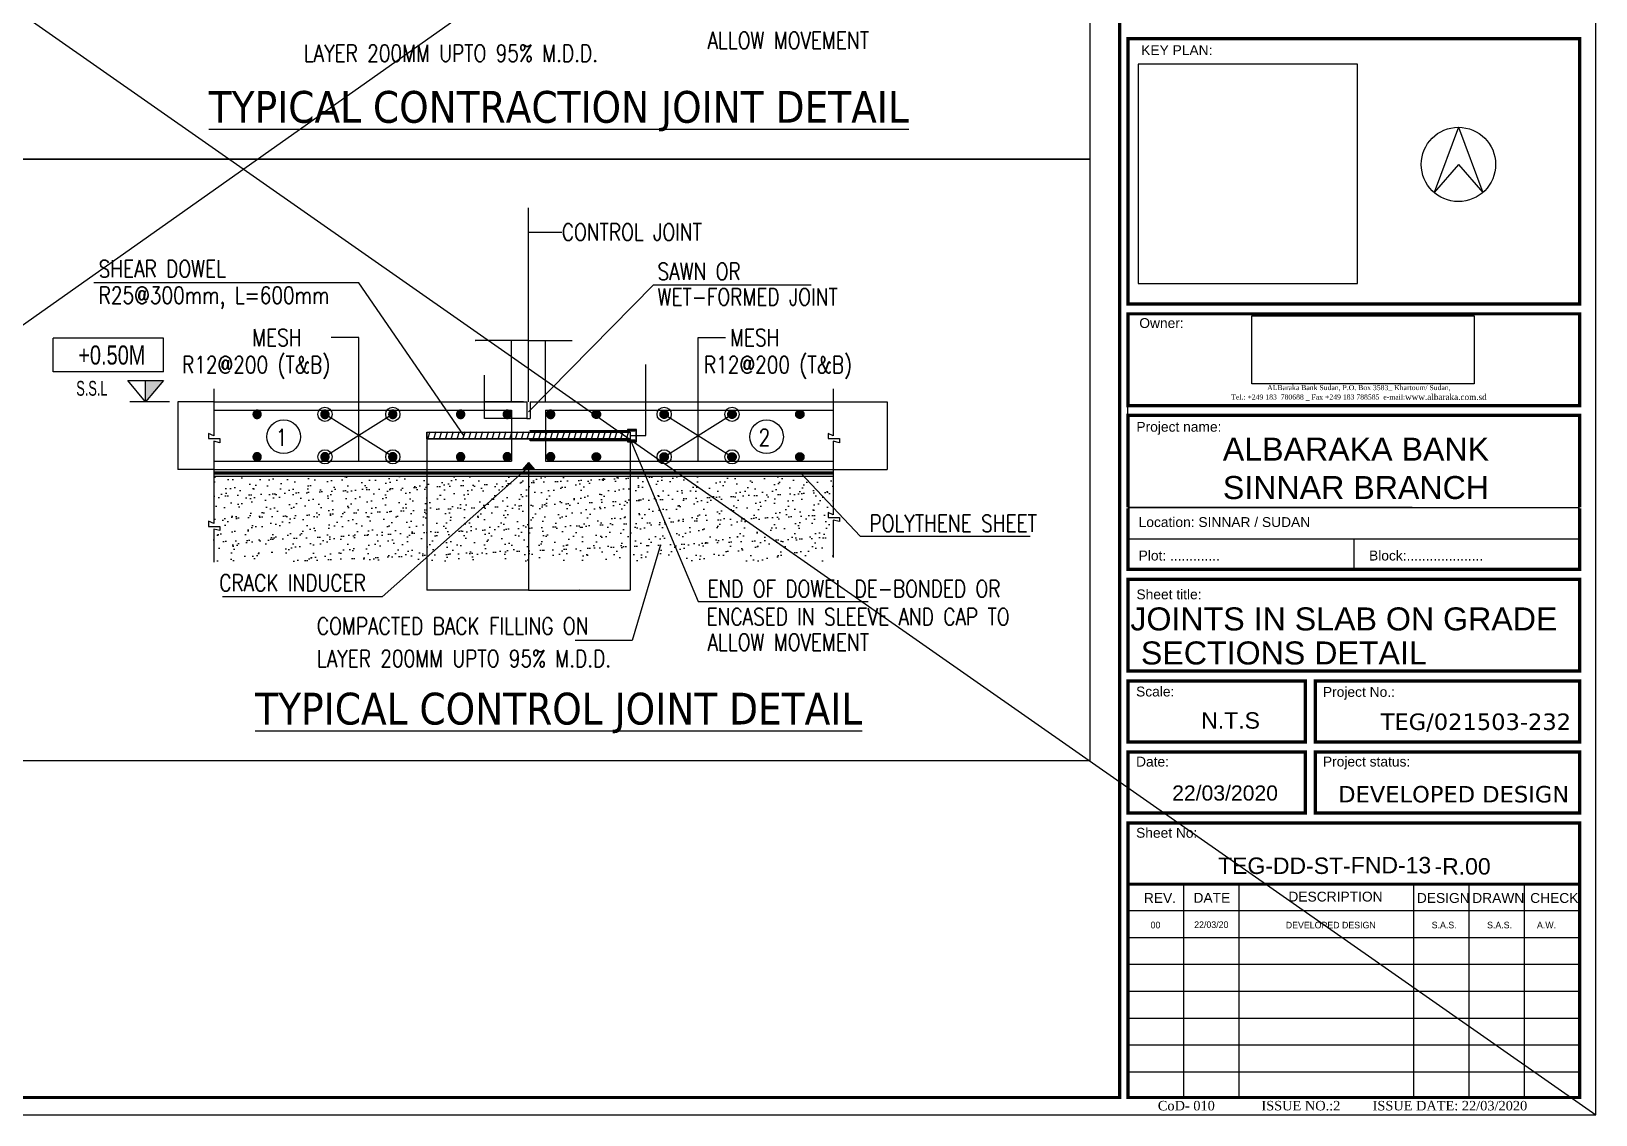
# Model space of a CAD drawing. Header units: millimetres. Extents: x -388065 to 2372687422, y -192755 to 667797.
# Drawn here: x -248267 to -243655, y 397477 to 400671 of the extents above; entities that cross this region are included whole.
import ezdxf
from ezdxf.enums import TextEntityAlignment as Align
from ezdxf.xclip import XClip

# ---------------------------------------------------------------- set-up
doc = ezdxf.new("R2010")
doc.units = ezdxf.units.MM
doc.header["$XCLIPFRAME"] = 2
doc.linetypes.add('CENTER', pattern=[2, 1.25, -0.25, 0.25, -0.25])
doc.linetypes.add('Hidden', pattern=[7.14375, 4.7625, -2.38125])
for name, color, linetype, lineweight in [('0_Pen_No__1', 7, 'Continuous', 13), ('Drawing & Figure_Pen_No__1', 7, 'Continuous', 13), ('S-GRID', 1, 'Continuous', 9)]:
    doc.layers.add(name, color=color, linetype=linetype, lineweight=lineweight)
for name, color, linetype in [('CoD-012', 7, 'Continuous'), ('S-36-TAGLVL', 23, 'Continuous'), ('S-DIM', 5, 'Continuous'), ('S-FRAME', 2, 'Continuous'), ('S-HATCH', 30, 'Continuous'), ('S-STEEL HATCH', 6, 'CENTER'), ('S-STEEL-1', 2, 'CENTER'), ('S-STL-LINK', 4, 'Continuous'), ('S-TEXT-1', 3, 'Continuous'), ('S-WATER PROOFING', 7, 'Continuous'), ('STR-COL', 7, 'Continuous')]:
    doc.layers.add(name, color=color, linetype=linetype)
doc.styles.add('GENERATED_STYLE_2', font='arial.ttf')
doc.styles.add('GENERATED_STYLE_3', font='')
doc.styles.add('Romans', font='romans.shx')
doc.styles.add('TAHOMA', font='tahoma.ttf')
doc.styles.add('TEXTN', font='techl___.ttf', dxfattribs={"height": 0.2})
doc.styles.add('TEXTS', font='arial.ttf', dxfattribs={"width": 0.8})
doc.styles.get('GENERATED_STYLE_3').set_extended_font_data('Arial Arabic')
doc.dimstyles.new('S-DIM-25', dxfattribs={"dimtxt": 0.05, "dimasz": 0.0015, "dimexe": 0.025, "dimexo": 0.025, "dimgap": 0.035, "dimtad": 1, "dimdec": 0, "dimlfac": 1000, "dimzin": 0, "dimdsep": 46, "dimtxsty": 'Romans', "dimblk": 'ARCHTICK', "dimcen": 0.6, "dimdle": 0.025, "dimclrd": 256, "dimclre": 256, "dimclrt": 3, "dimadec": 0, "dimazin": 0, "dimtfac": 1, "dimtdec": 0, "dimtix": 1, "dimtmove": 0, "dimatfit": 3, "dimfxl": 0.15, "dimtolj": 1, "dimtzin": 0, "dimarcsym": 0})
picture_1 = doc.add_image_def('image1.png', size_in_pixel=(222, 68))

# ---------------------------------------------------------------- blocks, each defined once
blk = doc.blocks.new('S-DONUT')
at = {"layer": 'S-STEEL HATCH'}
blk.add_hatch(color=256, dxfattribs=at).paths.add_polyline_path([(-0.0175, 0, 1), (0.0175, 0, 1)])
at = {"layer": 'S-STEEL-1'}
blk.add_circle((0, 0), 0.0175, dxfattribs=at)
blk = doc.blocks.new('_ARCHTICK')
at = {"color": 0, "linetype": 'ByBlock', "const_width": 0.4}
blk.add_lwpolyline([(-0.5, -0.5), (0.5, 0.5)], dxfattribs=at)
blk = doc.blocks.new('*D2294')
at = {"layer": 'Defpoints', "color": 0, "transparency": 16777216}
for p in [(-247729.2, 399578.7), (-247835, 399378.7), (-247729.2, 399378.7)]:
    blk.add_point(p, dxfattribs=at)
at = {"layer": 'S-DIM', "lineweight": -2, "transparency": 16777216}
for p, q in [((-247729.2, 399578.7), (-247835, 399578.7)), ((-247835, 399578.7), (-247835, 399378.7)), ((-247729.2, 399378.7), (-247835, 399378.7))]:
    blk.add_line(p, q, dxfattribs=at)
at = {"layer": 'S-DIM', "lineweight": -2, "transparency": 16777216, "xscale": 0.0015, "yscale": 0.0015, "zscale": 0.0015}
for p, rotation in [((-247835, 399578.7), 90), ((-247835, 399378.7), 270)]:
    blk.add_blockref('_ARCHTICK', p, dxfattribs=dict(at, rotation=rotation))
at = {"layer": 'S-DIM', "color": 3, "transparency": 16777216, "insert": (-247835, 399478.7), "char_height": 0.05, "attachment_point": 5, "rotation": 90, "style": 'Romans'}
blk.add_mtext('\\A1;200000', dxfattribs=at)
blk = doc.blocks.new('*D2295')
at = {"layer": 'Defpoints', "color": 0, "transparency": 16777216}
for p in [(-246851.5, 399758.9), (-246851.5, 399578.7), (-246801.5, 399578.7)]:
    blk.add_point(p, dxfattribs=at)
at = {"layer": 'S-DIM', "lineweight": -2, "transparency": 16777216}
for p, q in [((-246851.5, 399758.9), (-246958.5, 399758.9)), ((-246851.5, 399578.7), (-246851.5, 399758.9)), ((-246801.5, 399758.9), (-246851.5, 399758.9)), ((-246801.5, 399578.7), (-246801.5, 399758.9))]:
    blk.add_line(p, q, dxfattribs=at)
at = {"layer": 'S-DIM', "lineweight": -2, "transparency": 16777216, "xscale": 0.0015, "yscale": 0.0015, "zscale": 0.0015, "rotation": 180}
blk.add_blockref('_ARCHTICK', (-246851.5, 399758.9), dxfattribs=at)
at = {"layer": 'S-DIM', "lineweight": -2, "transparency": 16777216, "xscale": 0.0015, "yscale": 0.0015, "zscale": 0.0015}
blk.add_blockref('_ARCHTICK', (-246801.5, 399758.9), dxfattribs=at)
at = {"layer": 'S-DIM', "color": 3, "transparency": 16777216, "insert": (-246958.3, 399758.9), "char_height": 0.05, "attachment_point": 5, "style": 'Romans'}
blk.add_mtext('\\A1;50000', dxfattribs=at)
blk = doc.blocks.new('*D2296')
at = {"layer": 'Defpoints', "color": 0, "transparency": 16777216}
for p in [(-246751.5, 399758.9), (-246801.5, 399578.7), (-246751.5, 399578.7)]:
    blk.add_point(p, dxfattribs=at)
at = {"layer": 'S-DIM', "lineweight": -2, "transparency": 16777216}
for p, q in [((-246801.6, 399758.9), (-246751.5, 399758.9)), ((-246801.5, 399578.7), (-246801.5, 399758.9)), ((-246751.5, 399578.7), (-246751.5, 399758.9)), ((-246751.5, 399758.9), (-246672.9, 399758.9))]:
    blk.add_line(p, q, dxfattribs=at)
at = {"layer": 'S-DIM', "lineweight": -2, "transparency": 16777216, "xscale": 0.0015, "yscale": 0.0015, "zscale": 0.0015, "rotation": 180}
blk.add_blockref('_ARCHTICK', (-246801.5, 399758.9), dxfattribs=at)
at = {"layer": 'S-DIM', "lineweight": -2, "transparency": 16777216, "xscale": 0.0015, "yscale": 0.0015, "zscale": 0.0015}
blk.add_blockref('_ARCHTICK', (-246751.5, 399758.9), dxfattribs=at)
at = {"layer": 'S-DIM', "color": 3, "transparency": 16777216, "insert": (-246673.1, 399758.9), "char_height": 0.05, "attachment_point": 5, "style": 'Romans'}
blk.add_mtext('\\A1;50000', dxfattribs=at)
blk = doc.blocks.new('TAG-ELE-LVL')
at = {"layer": 'S-36-TAGLVL'}
for p, q in [((-0.208, 0.35), (-0.208, 0.75)), ((-0.208, 0.75), (1.092, 0.75)), ((1.092, 0.35), (1.092, 0.75)), ((-0.208, 0.35), (1.092, 0.35)), ((0.001, 0), (0.001, 0.25))]:
    blk.add_line(p, q, dxfattribs=at)
blk.add_lwpolyline([(0.001, 0), (0.211, 0.25), (-0.208, 0.25)], close=True, dxfattribs=at)
at = {"layer": 'S-36-TAGLVL', "color": 251}
blk.add_solid([(-0.208, 0.25), (0.001, 0), (0.001, 0.25)], dxfattribs=at)
at = {"layer": 'S-36-TAGLVL', "color": 50, "style": 'TEXTS', "width": 0.75}
blk.add_attdef('FLOOR-NAME', text='', height=0.25, dxfattribs=at).set_placement((-0.208, 0.8), align=Align.BOTTOM_LEFT)
blk.add_attdef('LVL', text='', height=0.225, dxfattribs=at).set_placement((0.442, 0.55), align=Align.MIDDLE_CENTER)
at = {"layer": 'S-36-TAGLVL', "color": 50, "style": 'TEXTN', "width": 0.75}
blk.add_attdef('-', (0.363, 0.07), '', height=0.175, dxfattribs=at)
blk = doc.blocks.new('*D2297')
at = {"layer": 'Defpoints', "color": 0, "transparency": 16777216}
for p in [(-245902.9, 399578.7), (-245902.9, 399378.7), (-245744.2, 399378.7)]:
    blk.add_point(p, dxfattribs=at)
at = {"layer": 'S-DIM', "lineweight": -2, "transparency": 16777216}
for p, q in [((-245902.8, 399578.7), (-245744.2, 399578.7)), ((-245744.2, 399578.7), (-245744.2, 399378.7)), ((-245902.8, 399378.7), (-245744.2, 399378.7))]:
    blk.add_line(p, q, dxfattribs=at)
at = {"layer": 'S-DIM', "lineweight": -2, "transparency": 16777216, "xscale": 0.0015, "yscale": 0.0015, "zscale": 0.0015}
for p, rotation in [((-245744.2, 399578.7), 90), ((-245744.2, 399378.7), 270)]:
    blk.add_blockref('_ARCHTICK', p, dxfattribs=dict(at, rotation=rotation))
at = {"layer": 'S-DIM', "color": 3, "transparency": 16777216, "insert": (-245744.3, 399478.7), "char_height": 0.05, "attachment_point": 5, "rotation": 90, "style": 'Romans'}
blk.add_mtext('\\A1;200000', dxfattribs=at)
blk = doc.blocks.new('*D2298')
at = {"layer": 'Defpoints', "color": 0, "transparency": 16777216}
for p in [(-247101.5, 399468.7), (-246801.5, 399378.7), (-247101.5, 399023.2)]:
    blk.add_point(p, dxfattribs=at)
at = {"layer": 'S-DIM', "lineweight": -2, "transparency": 16777216}
for p, q in [((-247101.5, 399468.7), (-247101.5, 399023.2)), ((-246801.5, 399378.7), (-246801.5, 399023.2)), ((-246801.5, 399023.2), (-247101.6, 399023.2))]:
    blk.add_line(p, q, dxfattribs=at)
at = {"layer": 'S-DIM', "lineweight": -2, "transparency": 16777216, "xscale": 0.0015, "yscale": 0.0015, "zscale": 0.0015, "rotation": 180}
blk.add_blockref('_ARCHTICK', (-247101.5, 399023.2), dxfattribs=at)
at = {"layer": 'S-DIM', "lineweight": -2, "transparency": 16777216, "xscale": 0.0015, "yscale": 0.0015, "zscale": 0.0015}
blk.add_blockref('_ARCHTICK', (-246801.5, 399023.2), dxfattribs=at)
at = {"layer": 'S-DIM', "color": 3, "transparency": 16777216, "insert": (-246951.5, 399023.2), "char_height": 0.05, "attachment_point": 5, "style": 'Romans'}
blk.add_mtext('\\A1;300000', dxfattribs=at)
blk = doc.blocks.new('*D2299')
at = {"layer": 'Defpoints', "color": 0, "transparency": 16777216}
for p in [(-246501.5, 399468.7), (-246801.5, 399378.7), (-246501.5, 399023.2)]:
    blk.add_point(p, dxfattribs=at)
at = {"layer": 'S-DIM', "lineweight": -2, "transparency": 16777216}
for p, q in [((-246501.5, 399468.7), (-246501.5, 399023.2)), ((-246801.5, 399378.7), (-246801.5, 399023.2)), ((-246801.6, 399023.2), (-246501.5, 399023.2))]:
    blk.add_line(p, q, dxfattribs=at)
at = {"layer": 'S-DIM', "lineweight": -2, "transparency": 16777216, "xscale": 0.0015, "yscale": 0.0015, "zscale": 0.0015, "rotation": 180}
blk.add_blockref('_ARCHTICK', (-246801.5, 399023.2), dxfattribs=at)
at = {"layer": 'S-DIM', "lineweight": -2, "transparency": 16777216, "xscale": 0.0015, "yscale": 0.0015, "zscale": 0.0015}
blk.add_blockref('_ARCHTICK', (-246501.5, 399023.2), dxfattribs=at)
at = {"layer": 'S-DIM', "color": 3, "transparency": 16777216, "insert": (-246651.5, 399023.2), "char_height": 0.05, "attachment_point": 5, "style": 'Romans'}
blk.add_mtext('\\A1;300000', dxfattribs=at)
blk = doc.blocks.new('*D2300')
at = {"layer": 'Defpoints', "color": 0, "transparency": 16777216}
for p in [(-246501.5, 399578.7), (-246455.7, 399578.7), (-246501.5, 399478.7)]:
    blk.add_point(p, dxfattribs=at)
at = {"layer": 'S-DIM', "lineweight": -2, "transparency": 16777216}
for p, q in [((-246455.7, 399578.7), (-246455.7, 399688.6)), ((-246501.5, 399578.7), (-246455.7, 399578.7)), ((-246455.7, 399478.7), (-246455.7, 399578.7)), ((-246501.5, 399478.7), (-246455.7, 399478.7))]:
    blk.add_line(p, q, dxfattribs=at)
at = {"layer": 'S-DIM', "lineweight": -2, "transparency": 16777216, "xscale": 0.0015, "yscale": 0.0015, "zscale": 0.0015}
for p, rotation in [((-246455.7, 399578.7), 90), ((-246455.7, 399478.7), 270)]:
    blk.add_blockref('_ARCHTICK', p, dxfattribs=dict(at, rotation=rotation))
at = {"layer": 'S-DIM', "color": 3, "transparency": 16777216, "insert": (-246455.8, 399688.4), "char_height": 0.05, "attachment_point": 5, "rotation": 90, "style": 'Romans'}
blk.add_mtext('\\A1;100000', dxfattribs=at)
blk = doc.blocks.new('*D2301')
at = {"layer": 'Defpoints', "color": 0, "transparency": 16777216}
for p in [(-246931.4, 399578.7), (-246816.5, 399578.7), (-246806.5, 399528.7)]:
    blk.add_point(p, dxfattribs=at)
at = {"layer": 'S-DIM', "lineweight": -2, "transparency": 16777216}
for p, q in [((-246931.4, 399578.7), (-246931.4, 399657.3)), ((-246816.6, 399578.7), (-246931.4, 399578.7)), ((-246931.4, 399528.7), (-246931.4, 399578.7)), ((-246806.6, 399528.7), (-246931.4, 399528.7))]:
    blk.add_line(p, q, dxfattribs=at)
at = {"layer": 'S-DIM', "lineweight": -2, "transparency": 16777216, "xscale": 0.0015, "yscale": 0.0015, "zscale": 0.0015}
for p, rotation in [((-246931.4, 399578.7), 90), ((-246931.4, 399528.7), 270)]:
    blk.add_blockref('_ARCHTICK', p, dxfattribs=dict(at, rotation=rotation))
at = {"layer": 'S-DIM', "color": 3, "transparency": 16777216, "insert": (-246931.5, 399657.2), "char_height": 0.05, "attachment_point": 5, "rotation": 90, "style": 'Romans'}
blk.add_mtext('\\A1;50000', dxfattribs=at)
blk = doc.blocks.new('Drawing_1_2')
for p, q in [((395.13, 154.13), (391.42, 144.22)), ((395.13, 154.13), (398.83, 144.22)), ((395.13, 148.46), (391.42, 144.22)), ((395.13, 148.46), (398.83, 144.22)), ((379.23, 91.55), (379.23, 86.9))]:
    blk.add_line(p, q)
for points in [[(4, 4), (416, 4), (416, 293), (4, 293)], [(346.46, 130.39), (379.8, 130.39), (379.8, 163.72), (346.46, 163.72)]]:
    blk.add_lwpolyline(points, close=True)
at = {"const_width": 0.5}
for points in [[(6.44, 6.62), (343.64, 6.62), (343.64, 290.38), (6.44, 290.38)], [(344.89, 127.25), (413.56, 127.25), (413.56, 167.59), (344.89, 167.59)], [(413.56, 111.79), (344.89, 111.79), (344.89, 125.76), (413.56, 125.76)], [(413.56, 71.45), (344.89, 71.45), (344.89, 85.41), (413.56, 85.41)], [(344.89, 60.65), (371.87, 60.65), (371.87, 69.96), (344.89, 69.96)], [(413.56, 60.65), (373.36, 60.65), (373.36, 69.96), (413.56, 69.96)], [(344.89, 49.85), (371.87, 49.85), (371.87, 59.16), (344.89, 59.16)], [(413.56, 49.85), (373.36, 49.85), (373.36, 59.16), (413.56, 59.16)], [(344.89, 39.05), (413.56, 39.05), (413.56, 48.36), (344.89, 48.36)], [(344.89, 39.05), (413.56, 39.05), (413.56, 6.62), (344.89, 6.62)]]:
    blk.add_lwpolyline(points, close=True, dxfattribs=at)
for points in [[(344.89, 96.34), (344.89, 110.31), (413.56, 110.31), (413.56, 96.34)], [(344.89, 96.21), (344.89, 86.9), (413.56, 86.9), (413.56, 96.21)]]:
    blk.add_lwpolyline(points, dxfattribs=at)
blk.add_circle((395.13, 148.48), 5.65)
at = {"layer": '0_Pen_No__1', "linetype": 'Continuous'}
for p, q in [((344.89, 91.55), (413.56, 91.55)), ((344.89, 35.04), (413.56, 35.04)), ((344.89, 30.95), (413.56, 30.95)), ((344.89, 26.87), (413.56, 26.87)), ((344.89, 22.78), (413.56, 22.78))]:
    blk.add_line(p, q, dxfattribs=at)
at = {"layer": 'Drawing & Figure_Pen_No__1', "linetype": 'Continuous'}
for p, q in [((343.64, 6.62), (343.64, 290.38)), ((343.64, 280.18), (343.64, 28.45)), ((344.89, 121.97), (344.89, 123.34)), ((344.89, 110.14), (344.89, 121.97)), ((344.89, 108.34), (344.89, 110.14)), ((376.49, 96.34), (344.89, 96.34)), ((344.89, 96.34), (413.56, 96.34)), ((388.11, 96.34), (376.49, 96.34)), ((413.56, 48.36), (344.89, 48.36)), ((344.89, 48.36), (388.11, 48.36)), ((413.56, 6.62), (413.56, 48.36)), ((353.31, 39.05), (353.31, 6.62)), ((361.73, 39.05), (361.73, 6.62)), ((388.3, 39.05), (388.3, 6.62)), ((396.72, 39.05), (396.72, 6.62)), ((405.14, 39.05), (405.14, 6.62)), ((344.89, 18.69), (413.56, 18.69)), ((344.89, 14.61), (413.56, 14.61)), ((344.89, 10.52), (413.56, 10.52)), ((6.44, 6.62), (343.64, 6.62)), ((344.89, 6.62), (413.56, 6.62))]:
    blk.add_line(p, q, dxfattribs=at)
at = {"layer": '0_Pen_No__1', "linetype": 'Continuous'}
for s, insert, char_height, attachment_point, style in [('{KEY PLAN:}', (346.9, 166.6), 1.5, 1, 'GENERATED_STYLE_3'), ('{Owner:}', (346.61, 125.11), 1.5, 1, 'GENERATED_STYLE_3'), ('{Project name:}', (346.17, 109.34), 1.5, 1, 'GENERATED_STYLE_3'), ('\\A1;{\\fArial|b0|i0|c0|p34;\\C0;ALBARAKA BANK \\PSINNAR BRANCH}', (379.55, 106.94), 3.5, 2, 'GENERATED_STYLE_3'), ('Location: SINNAR / SUDAN ', (346.51, 94.85), 1.5, 1, 'GENERATED_STYLE_3'), ('Plot: .............', (346.51, 89.76), 1.5, 1, 'GENERATED_STYLE_3'), ('Block:....................', (381.54, 89.76), 1.5, 1, 'GENERATED_STYLE_3'), ('{Sheet title:}', (346.18, 83.86), 1.5, 1, 'GENERATED_STYLE_3'), ('{Scale:}', (346.12, 69.09), 1.5, 1, 'GENERATED_STYLE_3'), ('{Project No.:}', (374.53, 69.03), 1.5, 1, 'GENERATED_STYLE_3'), ('{Date:}', (346.12, 58.43), 1.5, 1, 'GENERATED_STYLE_3'), ('{Project status:}', (374.53, 58.44), 1.5, 1, 'GENERATED_STYLE_3'), ('22/03/2020', (359.65, 54.06), 2.3, 2, 'GENERATED_STYLE_2'), ('{\\fVerdana|b0|i0|c0|p34;DEVELOPED DESIGN}', (394.41, 53.98), 2.5, 2, 'GENERATED_STYLE_3'), ('{Sheet No:}', (346.12, 47.61), 1.5, 1, 'GENERATED_STYLE_3'), ('TEG-DD-ST-           ', (368.67, 43.1), 2.5, 2, 'GENERATED_STYLE_2'), ('-R.00', (395.76, 43.01), 2.5, 2, 'GENERATED_STYLE_2'), ('REV.', (347.31, 37.7), 1.5, 1, 'GENERATED_STYLE_3'), ('DATE', (354.85, 37.73), 1.5, 1, 'GENERATED_STYLE_3'), ('DESCRIPTION', (369.28, 37.91), 1.5, 1, 'GENERATED_STYLE_3'), ('CHECK', (406.04, 37.7), 1.5, 1, 'GENERATED_STYLE_3')]:
    blk.add_mtext(s, dxfattribs=dict(at, insert=insert, char_height=char_height, attachment_point=attachment_point, style=style))
at = {"layer": '0_Pen_No__1', "linetype": 'Continuous', "insert": (380, 114.93), "char_height": 0.76715, "width": 44.1501, "attachment_point": 2, "line_spacing_factor": 1.058592, "style": 'GENERATED_STYLE_2'}
blk.add_mtext('\\A1;{\\fTimes New Roman|b0|i0|c0|p18;ALBaraka Bank Sudan, P.O. Box 3583_ Khartoum/ Sudan, \\P\\fTimes New Roman|b0|i0|c0|p18;Tel.: +249 183  780688 _ Fax +249 183 788585  e-mail:\\fTimes New Roman|b0|i0|c0|p18;\\H1.200000x;www.albaraka.com.sd}', dxfattribs=at)
at = {"layer": '0_Pen_No__1', "linetype": 'Continuous'}
for s, insert, char_height, width, attachment_point, style in [('\\pxi-3,l4,t4;N.T.S', (359.24, 65.19), 2.5, 24.5098, 2, 'GENERATED_STYLE_2'), ('\\A1;{\\fVerdana|b0|i0|c0|p34;TEG/021503-232}', (397.78, 65), 2.5, 25.1679, 2, 'GENERATED_STYLE_3'), ('DESIGN', (388.81, 37.7), 1.5, 7.8962, 1, 'GENERATED_STYLE_3'), ('DRAWN', (397.23, 37.7), 1.5, 7.8962, 1, 'GENERATED_STYLE_3')]:
    blk.add_mtext(s, dxfattribs=dict(at, insert=insert, char_height=char_height, width=width, attachment_point=attachment_point, style=style))
at = {"layer": '0_Pen_No__1', "linetype": 'Continuous', "char_height": 1, "attachment_point": 2}
for s, insert in [('00', (349.07, 33.34)), ('DEVELOPED DESIGN', (375.72, 33.33)), ('S.A.S.', (392.96, 33.34)), ('S.A.S.', (401.38, 33.34)), ('A.W.', (408.52, 33.34))]:
    blk.add_mtext(s, dxfattribs=dict(at, insert=insert))
at = {"layer": '0_Pen_No__1', "linetype": 'Continuous', "insert": (357.56, 33.39), "char_height": 1, "width": 6.5, "attachment_point": 2}
blk.add_mtext('22/03/20', dxfattribs=at)
at = {"layer": '0_Pen_No__1', "linetype": 'Continuous', "style": 'GENERATED_STYLE_2'}
for tag, p in [('DRAWING_TITLE_1', (345.86, 77.63)), ('DRAWING_TITLE_2', (345.91, 72.73)), ('IDN-01', (379.14, 40.49))]:
    blk.add_attdef(tag, p, '', height=2.5, dxfattribs=at)
at = {"layer": 'CoD-012', "insert": (349.43, 6.1), "char_height": 1.92512, "attachment_point": 1}
blk.add_mtext_dynamic_manual_height_columns('{\\fTimes New Roman|b0|i0|c0|p18;\\H0.75x;CoD- 010             ISSUE NO.:2         ISSUE DATE: 22/03/2020}', width=81.0528, gutter_width=1, heights=[3.87], dxfattribs=at)
image = blk.add_image(picture_1, insert=(363.71, 115.12), size_in_units=(33.83, 10.36))
image.dxf.flags = 7

msp = doc.modelspace()

# ---------------------------------------------------------------- hatches: boundary and pattern name
at = {"layer": 'S-DIM'}
h = msp.add_hatch(color=9, dxfattribs=at)
h.dxf.hatch_style = 1
h.paths.add_polyline_path([(-246509.3645, 399460.6896), (-246482.8257, 399460.6896), (-246482.8257, 399496.6896), (-246509.3645, 399496.6896), (-246509.3645, 399494.6896), (-246484.8257, 399494.6896), (-246484.8257, 399462.6896), (-246509.3645, 399462.6896)])
h = msp.add_hatch(color=9, dxfattribs=at)
h.dxf.hatch_style = 1
h.paths.add_polyline_path([(-246796.5332, 399493.6896), (-246487.7372, 399493.6896), (-246487.7372, 399491.6896), (-246796.5332, 399491.6896)])
h = msp.add_hatch(color=9, dxfattribs=at)
h.dxf.hatch_style = 1
h.paths.add_polyline_path([(-246796.5332, 399465.6896), (-246487.7372, 399465.6896), (-246487.7372, 399463.6896), (-246796.5332, 399463.6896)])
h = msp.add_hatch(color=9, dxfattribs=at)
h.dxf.hatch_style = 1
h.paths.add_polyline_path([(-246801.5332, 399398.9096), (-246819.1617, 399378.6896), (-246783.9048, 399378.6896)])
at = {"layer": 'S-HATCH'}
h = msp.add_hatch(dxfattribs=at)
h.set_pattern_fill('AR-SAND', color=256, scale=25, angle=45, style=0)
h.set_pattern_definition([(82.5, (-256273.9, 386348.67), (-35.17533, 32.94818), [0, -38, 0, -42.5, 0, -40.625]), (52.5, (-256273.9, 386348.67), (-18.60344, 81.1745), [0, -20.5, 0, -34.25, 0, -13.125]), (12.5, (-256295.64, 386326.925), (54.95073, 55.15081), [0, -12.5, 0, -45, 0, -58.75]), (2.5, (-256295.64, 386326.925), (37.62605, 68.65657), [0, -6.25, 0, -29.5, 0, -33.75])])
h.paths.add_polyline_path([(-247729.2159, 399358.6896), (-247729.2159, 399108.6896), (-245902.8658, 399108.6896), (-245902.8658, 399358.6896)])

# ---------------------------------------------------------------- linework, layer by layer
at = {"layer": 'S-DIM'}
for p, q in [((-247859.9654, 399578.6896, 0), (-247977.078, 399578.6896, 0)), ((-247201.5332, 399415.9396, 0), (-247401.5332, 399541.4396, 0)), ((-247201.5332, 399541.4396, 0), (-247401.5332, 399415.9396, 0)), ((-246401.5332, 399415.9396, 0), (-246201.5332, 399541.4396, 0)), ((-246401.5332, 399541.4396, 0), (-246201.5332, 399415.9396, 0))]:
    msp.add_line(p, q, dxfattribs=at)
at = {"layer": 'S-DIM', "elevation": 0}
for points in [[(-248331.793, 402067.9904), (-245146.1553, 402067.9904), (-245146.1553, 400293.8804), (-248331.793, 400293.8804)], [(-248331.793, 400293.8804), (-245146.1553, 400293.8804), (-245146.1553, 398519.7704), (-248331.793, 398519.7704)]]:
    msp.add_lwpolyline(points, close=True, dxfattribs=at)
for points in [[(-247729.2159, 399616.3482), (-247729.2159, 399478.1969), (-247744.6817, 399485.163), (-247744.6817, 399470.1316), (-247711.1355, 399470.1316), (-247711.1355, 399457.7844), (-247729.2159, 399462.3019), (-247729.2159, 399219.1473), (-247744.6817, 399226.1134), (-247744.6817, 399211.082), (-247711.1355, 399211.082), (-247711.1355, 399198.7348), (-247729.2159, 399203.2523), (-247729.2159, 399105.9709)], [(-245902.8658, 399616.3482), (-245902.8658, 399478.1969), (-245918.3316, 399485.163), (-245918.3316, 399470.1316), (-245884.7855, 399470.1316), (-245884.7855, 399457.7844), (-245902.8658, 399462.3019), (-245902.8658, 399245.3425), (-245918.3316, 399252.3086), (-245918.3316, 399237.2772), (-245884.7855, 399237.2772), (-245884.7855, 399224.93), (-245902.8658, 399229.4474), (-245902.8658, 399119.0685)]]:
    msp.add_lwpolyline(points, dxfattribs=at)
at = {"layer": 'S-DIM', "linetype": 'Continuous'}
for centre in [(-247401.5332, 399541.4396, 0), (-247201.5332, 399541.4396, 0), (-246401.5332, 399541.4396, 0), (-246201.5332, 399541.4396, 0), (-247401.5332, 399415.9396, 0), (-247201.5332, 399415.9396, 0), (-246401.5332, 399415.9396, 0), (-246201.5332, 399415.9396, 0)]:
    msp.add_circle(centre, 20.955, dxfattribs=at)
at = {"layer": 'S-DIM', "color": 0}
for centre in [(-247523.385, 399475.2235, 0), (-246099.7016, 399475.2235, 0)]:
    msp.add_circle(centre, 49.5061, dxfattribs=at)
at = {"layer": 'S-FRAME'}
for p, q in [((-247729.2159, 399578.6896, 0), (-246806.5332, 399578.6896, 0)), ((-246806.5332, 399578.6896, 0), (-246806.5332, 399528.6896, 0)), ((-246796.5332, 399578.6896, 0), (-245902.8658, 399578.6896, 0)), ((-246796.5332, 399578.6896, 0), (-246796.5332, 399528.6896, 0)), ((-246806.5332, 399528.6896, 0), (-246796.5332, 399528.6896, 0)), ((-247729.2159, 399378.6896, 0), (-245902.8658, 399378.6896, 0)), ((-246801.5332, 399398.9096, 0), (-246819.1617, 399378.6896, 0)), ((-246801.5332, 399398.9096, 0), (-246783.9048, 399378.6896, 0))]:
    msp.add_line(p, q, dxfattribs=at)
at = {"layer": 'S-FRAME', "linetype": 'Continuous'}
msp.add_line((-247729.2159, 399358.6896, 0), (-245902.8658, 399358.6896, 0), dxfattribs=at)
at = {"layer": 'S-GRID', "ltscale": 0.1}
msp.add_line((-246801.5332, 399578.6896, 0), (-246801.5332, 400150.1972, 0), dxfattribs=at)
at = {"layer": 'S-STL-LINK'}
for p, q in [((-247729.2159, 399553.6896, 0), (-246851.5332, 399553.6896, 0)), ((-246851.5332, 399553.6896, 0), (-246851.5332, 399403.6896, 0)), ((-246751.5332, 399553.6896, 0), (-245902.8658, 399553.6896, 0)), ((-246751.5332, 399553.6896, 0), (-246751.5332, 399403.6896, 0)), ((-247101.5332, 399488.6896, 0), (-247101.5332, 399468.6896, 0)), ((-247092.0006, 399489.6896, 0), (-247098.9397, 399467.6896, 0)), ((-247074.7735, 399489.6896, 0), (-247081.7126, 399467.6896, 0)), ((-247057.5464, 399489.6896, 0), (-247064.4855, 399467.6896, 0)), ((-247040.3192, 399489.6896, 0), (-247047.2583, 399467.6896, 0)), ((-247023.0921, 399489.6896, 0), (-247030.0312, 399467.6896, 0)), ((-247005.8649, 399489.6896, 0), (-247012.804, 399467.6896, 0)), ((-246988.6378, 399489.6896, 0), (-246995.5769, 399467.6896, 0)), ((-246971.4107, 399489.6896, 0), (-246978.3497, 399467.6896, 0)), ((-246954.1835, 399489.6896, 0), (-246961.1226, 399467.6896, 0)), ((-246936.9564, 399489.6896, 0), (-246943.8955, 399467.6896, 0)), ((-246919.7292, 399489.6896, 0), (-246926.6683, 399467.6896, 0)), ((-246902.5021, 399489.6896, 0), (-246909.4412, 399467.6896, 0)), ((-246885.275, 399489.6896, 0), (-246892.214, 399467.6896, 0)), ((-246868.0478, 399489.6896, 0), (-246874.9869, 399467.6896, 0)), ((-246850.8207, 399489.6896, 0), (-246857.7598, 399467.6896, 0)), ((-246833.5935, 399489.6896, 0), (-246840.5326, 399467.6896, 0)), ((-246816.3664, 399489.6896, 0), (-246823.3055, 399467.6896, 0)), ((-246799.1393, 399489.6896, 0), (-246806.0783, 399467.6896, 0)), ((-246781.9121, 399489.6896, 0), (-246788.8512, 399467.6896, 0)), ((-246764.685, 399489.6896, 0), (-246771.6241, 399467.6896, 0)), ((-246747.4578, 399489.6896, 0), (-246754.3969, 399467.6896, 0)), ((-246730.2307, 399489.6896, 0), (-246737.1698, 399467.6896, 0)), ((-246713.0036, 399489.6896, 0), (-246719.9426, 399467.6896, 0)), ((-246695.7764, 399489.6896, 0), (-246702.7155, 399467.6896, 0)), ((-246678.5493, 399489.6896, 0), (-246685.4884, 399467.6896, 0)), ((-246661.3221, 399489.6896, 0), (-246668.2612, 399467.6896, 0)), ((-246644.095, 399489.6896, 0), (-246651.0341, 399467.6896, 0)), ((-246626.8679, 399489.6896, 0), (-246633.8069, 399467.6896, 0)), ((-246609.6407, 399489.6896, 0), (-246616.5798, 399467.6896, 0)), ((-246592.4136, 399489.6896, 0), (-246599.3527, 399467.6896, 0)), ((-246575.1864, 399489.6896, 0), (-246582.1255, 399467.6896, 0)), ((-246557.9593, 399489.6896, 0), (-246564.8984, 399467.6896, 0)), ((-246540.7321, 399489.6896, 0), (-246547.6712, 399467.6896, 0)), ((-246523.505, 399489.6896, 0), (-246530.4441, 399467.6896, 0)), ((-246506.2779, 399489.6896, 0), (-246513.2169, 399467.6896, 0)), ((-246501.5332, 399488.6896, 0), (-246501.5332, 399468.6896, 0)), ((-247729.2159, 399403.6896, 0), (-246851.5332, 399403.6896, 0)), ((-246751.5332, 399403.6896, 0), (-245902.8658, 399403.6896, 0))]:
    msp.add_line(p, q, dxfattribs=at)
at = {"layer": 'S-STL-LINK', "elevation": 0}
for points in [[(-246509.3645, 399460.6896), (-246482.8257, 399460.6896), (-246482.8257, 399496.6896), (-246509.3645, 399496.6896), (-246509.3645, 399494.6896), (-246484.8257, 399494.6896), (-246484.8257, 399462.6896), (-246509.3645, 399462.6896), (-246509.3645, 399460.6896)], [(-247101.5332, 399488.6896), (-246501.5332, 399488.6896)], [(-247101.5332, 399468.6896), (-246501.5332, 399468.6896)], [(-246796.5332, 399493.6896), (-246487.7372, 399493.6896), (-246487.7372, 399491.6896), (-246796.5332, 399491.6896), (-246796.5332, 399493.6896)], [(-246796.5332, 399465.6896), (-246487.7372, 399465.6896), (-246487.7372, 399463.6896), (-246796.5332, 399463.6896), (-246796.5332, 399465.6896)]]:
    msp.add_lwpolyline(points, dxfattribs=at)
msp.add_lwpolyline([(-247101.5332, 399488.5792), (-246501.5332, 399488.5792), (-246501.5332, 399468.6896), (-247101.5332, 399468.6896)], close=True, dxfattribs=at)
at = {"layer": 'S-WATER PROOFING', "linetype": 'Hidden', "ltscale": 0.2, "const_width": 10, "elevation": 0}
msp.add_lwpolyline([(-247729.2159, 399368.6896), (-245902.8658, 399368.6896)], dxfattribs=at)
at = {"layer": 'STR-COL', "ltscale": 0.1}
for p, q in [((-243655.2466, 403080.6137), (-251572.5113, 397485.7879)), ((-251597.1928, 403029.8763), (-243655.2466, 397476.5038))]:
    msp.add_line(p, q, dxfattribs=at)

# ---------------------------------------------------------------- block references
ref = msp.add_blockref('Drawing_1_2', (-251722.0623, 397398.9382), dxfattribs=dict(xscale=19.39138384503129, yscale=19.39138384503129, zscale=19.39138384503129))
XClip(ref).set_block_clipping_path([(0, 0), (424.214070782, 297)])
ref.add_attrib('DRAWING_TITLE_1', 'JOINTS IN SLAB ON GRADE', (-245027.1151, 398904.2587), dxfattribs={"layer": '0_Pen_No__1', "linetype": 'Continuous', "height": 67.869843, "style": 'GENERATED_STYLE_3'})
ref.add_attrib('DRAWING_TITLE_2', ' SECTIONS DETAIL', (-245022.4428, 398803.9163), dxfattribs={"layer": '0_Pen_No__1', "linetype": 'Continuous', "height": 67.869843, "style": 'GENERATED_STYLE_3'})
ref.add_attrib('IDN-01', 'FND-13', (-244377.2998, 398188.0463), dxfattribs={"layer": '0_Pen_No__1', "linetype": 'Continuous', "height": 48.47846, "style": 'GENERATED_STYLE_3'})
at = {"layer": 'S-36-TAGLVL', "extrusion": (0, 0, -1)}
ref = msp.add_blockref('TAG-ELE-LVL', (247929.8769, 399578.6896, 0), dxfattribs=dict(at, xscale=250.0000000582077, yscale=250.0000000582077, zscale=-250.0000000582077))
ref.add_attrib('-', 'S.S.L', (-248134.6367, 399596.1832, 0), dxfattribs={"color": 3, "height": 43.75, "style": 'TEXTN', "width": 0.75})
ref.add_attrib('LVL', '+0.50M', dxfattribs={"color": 3, "height": 56.25, "style": 'TEXTS', "width": 0.75}).set_placement((-248029.816, 399716.1896, 0), align=Align.MIDDLE_CENTER)
at = {"layer": 'S-STEEL HATCH', "yscale": 700.0000001426088}
for p, xscale, zscale in [((-247601.5332, 399541.4396, 0), -700.0000001426088, 700.0000000000001), ((-247401.5332, 399541.4396, 0), -700.0000001426088, 700.0000000000001), ((-247201.5332, 399541.4396, 0), -700.0000001426088, 700.0000000000001), ((-247001.5332, 399541.4396, 0), -700.0000001426088, 700.0000000000001), ((-246864.1473, 399541.4396, 0), -700.0000001426088, 700.0000000000001), ((-246736.2625, 399541.4396, 0), -700.0000001426088, 700.0000000000001), ((-246601.5332, 399541.4396, 0), 700.0000001426088, 700.0000001426088), ((-246401.5332, 399541.4396, 0), 700.0000001426088, 700.0000001426088), ((-246201.5332, 399541.4396, 0), 700.0000001426088, 700.0000001426088), ((-246001.5332, 399541.4396, 0), 700.0000001426088, 700.0000001426088), ((-247601.5332, 399415.9396, 0), -700.0000001426088, 700.0000000000001), ((-247401.5332, 399415.9396, 0), -700.0000001426088, 700.0000000000001), ((-247201.5332, 399415.9396, 0), -700.0000001426088, 700.0000000000001), ((-247001.5332, 399415.9396, 0), -700.0000001426088, 700.0000000000001), ((-246864.1473, 399415.9396, 0), -700.0000001426088, 700.0000000000001), ((-246736.2625, 399415.9396, 0), -700.0000001426088, 700.0000000000001), ((-246601.5332, 399415.9396, 0), 700.0000001426088, 700.0000001426088), ((-246401.5332, 399415.9396, 0), 700.0000001426088, 700.0000001426088), ((-246201.5332, 399415.9396, 0), 700.0000001426088, 700.0000001426088), ((-246001.5332, 399415.9396, 0), 700.0000001426088, 700.0000001426088)]:
    msp.add_blockref('S-DONUT', p, dxfattribs=dict(at, xscale=xscale, zscale=zscale))

# ---------------------------------------------------------------- texts
at = {"layer": 'S-TEXT-1', "ltscale": 600, "style": 'Romans', "width": 0.8}
for s, p in [('ALLOW MOVEMENT', (-246273.9177, 400643.6089, 0)), ('LAYER 200MM UPTO 95%%% M.D.D.', (-247463.9549, 400605.7727, 0)), ('CONTROL JOINT', (-246703.3366, 400078.6249, 0)), ('SHEAR DOWEL', (-248068.6384, 399970.4732, 0)), ('SAWN OR', (-246421.1414, 399962.7328, 0)), ('R25@300mm, L=600mm', (-248068.6384, 399892.3827, 0)), ('WET-FORMED JOINT', (-246421.1414, 399887.6245, 0)), ('MESH', (-247616.2183, 399767.7509, 0)), ('MESH', (-246207.3481, 399767.7509, 0)), ('R12@200 (T&B)', (-247822.7078, 399687.7509, 0)), ('R12@200 (T&B)', (-246284.3496, 399687.7509, 0)), ('POLYTHENE SHEET', (-245796.315, 399219.8938, 0)), ('CRACK INDUCER', (-247712.9414, 399044.6352, 0)), ('END OF DOWEL DE-BONDED OR', (-246273.9177, 399027.2676, 0)), ('COMPACTED BACK FILLING ON', (-247425.2318, 398917.2964, 0)), ('ENCASED IN SLEEVE AND CAP TO', (-246276.3468, 398944.7425, 0)), ('ALLOW MOVEMENT', (-246273.9177, 398869.4989, 0)), ('LAYER 200MM UPTO 95%%% M.D.D.', (-247425.2318, 398821.3478, 0))]:
    msp.add_text(s, height=50, dxfattribs=at).set_placement(p, align=Align.MIDDLE_LEFT)
at = {"layer": 'S-TEXT-1', "style": 'TAHOMA'}
for s, p in [('%%UTYPICAL CONTRACTION JOINT DETAIL', (-246712.2361, 400447.8518, 0)), ('%%UTYPICAL CONTROL JOINT DETAIL', (-246712.2361, 398673.7418, 0))]:
    msp.add_text(s, height=93.75, dxfattribs=at).set_placement(p, align=Align.MIDDLE_CENTER)
at = {"layer": 'S-TEXT-1', "color": 0, "ltscale": 600, "style": 'Romans', "width": 0.8}
for s, p in [('1', (-247546.7168, 399473.1135, 0)), ('2', (-246123.0334, 399473.1135, 0))]:
    msp.add_text(s, height=50, dxfattribs=at).set_placement(p, align=Align.MIDDLE_LEFT)

# ---------------------------------------------------------------- dimensions: what is measured, and where the dimension line sits
at = {"layer": 'S-DIM'}
for base, p1, p2, picture, middle in [((-246851.5332, 399758.8717, 0), (-246801.5332, 399578.6896, 0), (-246851.5332, 399578.6896, 0), '*D2295', (-246958.3046, 399758.8717, 0)), ((-247101.5332, 399023.1857, 0), (-246801.5332, 399378.6896, 0), (-247101.5332, 399468.6896, 0), '*D2298', (-246951.5332, 399023.1857, 0))]:
    dim = msp.add_linear_dim(base=base, p1=p1, p2=p2, dimstyle='S-DIM-25', dxfattribs=at)
    dim.commit()
    dim.dimension.update_dxf_attribs({"geometry": picture, "text_midpoint": middle, "dimtype": 160})
for base, p1, p2, angle, picture, middle in [((-246751.5332, 399758.8717, 0), (-246801.5332, 399578.6896, 0), (-246751.5332, 399578.6896, 0), 180, '*D2296', (-246673.057, 399758.8717, 0)), ((-246455.7102, 399578.6896, 0), (-246501.5332, 399478.6896, 0), (-246501.5332, 399578.6896, 0), 90, '*D2300', (-246455.7102, 399688.4443, 0)), ((-246931.4145, 399578.6896, 0), (-246806.5332, 399528.6896, 0), (-246816.5332, 399578.6896, 0), 90, '*D2301', (-246931.4145, 399657.1658, 0)), ((-246501.5332, 399023.1857, 0), (-246801.5332, 399378.6896, 0), (-246501.5332, 399468.6896, 0), 180, '*D2299', (-246651.5332, 399023.1857, 0))]:
    dim = msp.add_linear_dim(base=base, p1=p1, p2=p2, angle=angle, dimstyle='S-DIM-25', dxfattribs=at)
    dim.commit()
    dim.dimension.update_dxf_attribs({"geometry": picture, "text_midpoint": middle, "dimtype": 160})
for base, p1, p2, picture, middle in [((-247834.9654, 399378.6896, 0), (-247729.2159, 399578.6896, 0), (-247729.2159, 399378.6896, 0), '*D2294', (-247835.0254, 399478.6896, 0)), ((-245744.2107, 399378.6896, 0), (-245902.8658, 399578.6896, 0), (-245902.8658, 399378.6896, 0), '*D2297', (-245744.2707, 399478.6896, 0))]:
    dim = msp.add_linear_dim(base=base, p1=p1, p2=p2, angle=90, dimstyle='S-DIM-25', dxfattribs=at)
    dim.commit()
    dim.dimension.update_dxf_attribs({"geometry": picture, "text_midpoint": middle})

# ---------------------------------------------------------------- leaders
for points in [[(-246801.5332, 400078.6249, 0), (-246703.3366, 400078.6249, 0)], [(-246411.8605, 399156.7593, 0), (-246495.599, 398874.6039, 0), (-246663.4432, 398874.6039, 0)]]:
    msp.add_leader(points, dimstyle='S-DIM-25', override={"dimgap": 0.035, "dimtad": 0}, dxfattribs=at)
for points in [[(-246992.1073, 399478.6896, 0), (-247301.5332, 399929.5129, 0), (-248082.5656, 399929.5129, 0)], [(-246801.6551, 399548.9004, 0), (-246433.24, 399923.226, 0), (-245968.4491, 399923.226, 0)], [(-247301.5332, 399478.6896, 0), (-247301.5332, 399767.7509, 0), (-247382.8387, 399767.7509, 0)], [(-247301.5332, 399553.6896, 0), (-247301.5332, 399767.7509, 0), (-247382.8387, 399767.7509, 0)], [(-247301.5332, 399403.6896, 0), (-247301.5332, 399767.7509, 0), (-247382.8387, 399767.7509, 0)], [(-246301.5332, 399478.6896, 0), (-246301.5332, 399767.7509, 0), (-246220.2277, 399767.7509, 0)], [(-246301.5332, 399553.6896, 0), (-246301.5332, 399767.7509, 0), (-246220.2277, 399767.7509, 0)], [(-246301.5332, 399403.6896, 0), (-246301.5332, 399767.7509, 0), (-246220.2277, 399767.7509, 0)], [(-246499.3252, 399463.6896, 0), (-246301.5332, 398989.2476, 0), (-245800.5986, 398989.2476, 0)], [(-246801.3847, 399385.1326, 0), (-247232.7445, 399003.6749, 0), (-247703.8465, 399003.6749, 0)], [(-245999.3662, 399368.6896, 0), (-245823.9306, 399181.8738, 0), (-245322.996, 399181.8738, 0)]]:
    msp.add_leader(points, dimstyle='S-DIM-25', dxfattribs=at)

doc.saveas('drawing.dxf')
